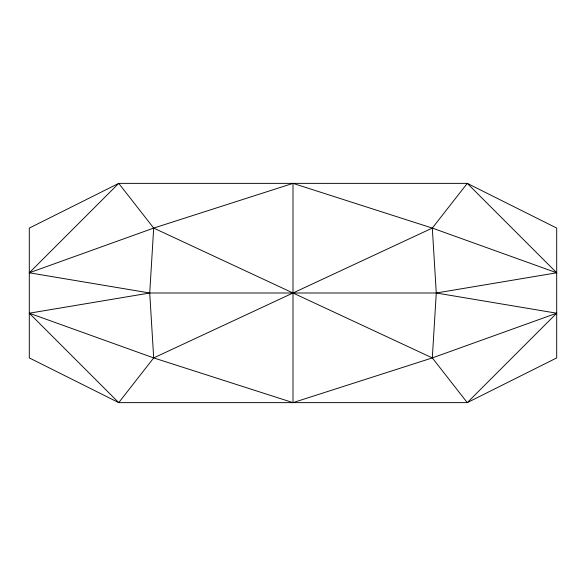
<?xml version="1.0" encoding="UTF-8"?>
<svg xmlns="http://www.w3.org/2000/svg" width="586" height="586" viewBox="0 0 586 586"><rect width="100%" height="100%" fill="white"/><g stroke="black" fill="none" stroke-linecap="round" stroke-linejoin="round"><path stroke-width="0.88" d="M149.73 293L153.686 228.086L118.731 183.367L29.3 228.086L29.3 357.914L118.731 402.633L467.269 402.633L556.7 357.914L556.7 228.086L467.269 183.367L118.731 183.367L29.3 272.798L149.73 293L436.27 293L556.7 272.798L467.269 183.367L432.314 228.086L153.686 357.914L118.731 402.633L29.3 313.202L149.73 293L153.686 357.914L293 402.633L432.314 357.914L556.7 313.202L436.27 293L432.314 228.086L293 183.367L153.686 228.086L29.3 272.798M556.7 313.202L467.269 402.633L432.314 357.914L436.27 293M432.314 228.086L556.7 272.798M29.3 313.202L153.686 357.914M153.686 228.086L432.314 357.914M293 183.367L293 402.633"/></g></svg>
